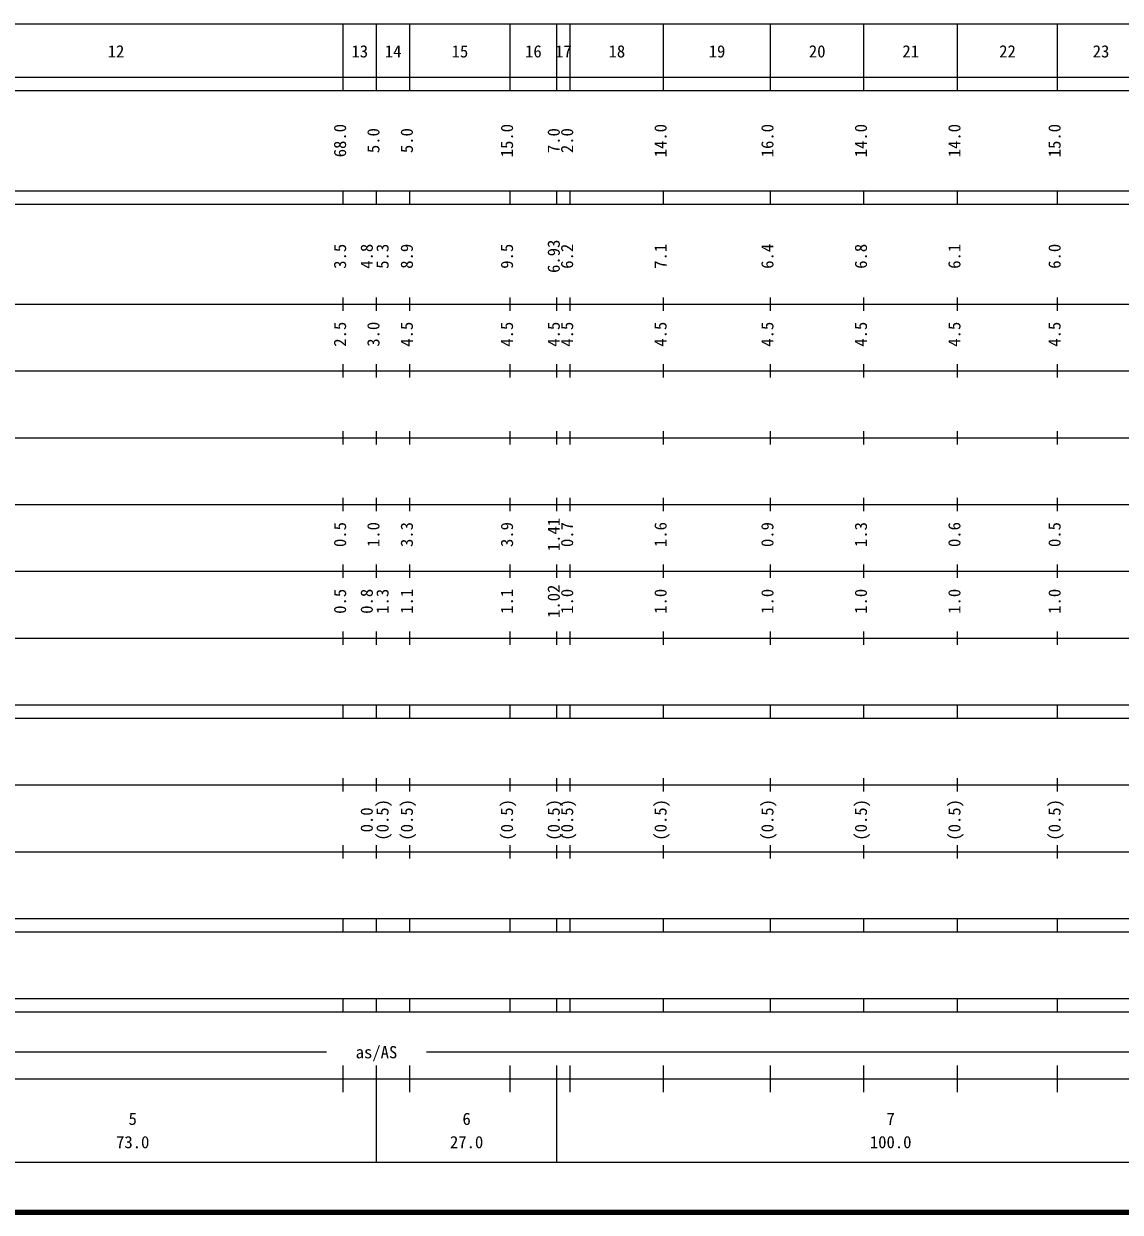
# Model space of a CAD drawing. Units: millimetres on the paper, enlarged 1000 times. Extents: x 40000 to 680000, y 20000 to 380000.
# Drawn here: x 288187 to 452376, y 20000 to 198000 of the extents above; entities that cross this region are included whole.
import ezdxf
from ezdxf.enums import TextEntityAlignment as Align

# ---------------------------------------------------------------- set-up
doc = ezdxf.new("R2010")
doc.units = ezdxf.units.MM
doc.header["$LTSCALE"] = 1000
doc.layers.add('M-TTL', color=2, linetype='Continuous', lineweight=140)
doc.layers.add('M-TTL-BAND', color=7, linetype='Continuous', lineweight=25)
doc.styles.add('ＭＳ ゴシック', font='')
doc.styles.get('ＭＳ ゴシック').set_extended_font_data('MS Gothic')

msp = doc.modelspace()

# ---------------------------------------------------------------- linework, layer by layer
at = {"layer": 'M-TTL'}
msp.add_line((40000, 20000), (680000, 20000), dxfattribs=at)
at = {"layer": 'M-TTL-BAND'}
for p, q in [((68000, 198000), (579000, 198000)), ((336000, 188000), (336000, 198000)), ((341000, 188000), (341000, 198000)), ((346000, 188000), (346000, 198000)), ((361000, 188000), (361000, 198000)), ((368000, 188000), (368000, 198000)), ((370000, 188000), (370000, 198000)), ((384000, 188000), (384000, 198000)), ((400000, 188000), (400000, 198000)), ((414000, 188000), (414000, 198000)), ((428000, 188000), (428000, 198000)), ((443000, 188000), (443000, 198000)), ((40000, 190000), (579000, 190000)), ((40000, 188000), (579000, 188000)), ((40000, 173000), (579000, 173000)), ((336000, 171000), (336000, 173000)), ((341000, 171000), (341000, 173000)), ((346000, 171000), (346000, 173000)), ((361000, 171000), (361000, 173000)), ((368000, 171000), (368000, 173000)), ((370000, 171000), (370000, 173000)), ((384000, 171000), (384000, 173000)), ((400000, 171000), (400000, 173000)), ((414000, 171000), (414000, 173000)), ((428000, 171000), (428000, 173000)), ((443000, 171000), (443000, 173000)), ((40000, 171000), (579000, 171000)), ((336000, 155000), (336000, 157000)), ((341000, 155000), (341000, 157000)), ((346000, 155000), (346000, 157000)), ((361000, 155000), (361000, 157000)), ((368000, 155000), (368000, 157000)), ((370000, 155000), (370000, 157000)), ((384000, 155000), (384000, 157000)), ((400000, 155000), (400000, 157000)), ((414000, 155000), (414000, 157000)), ((428000, 155000), (428000, 157000)), ((443000, 155000), (443000, 157000)), ((40000, 156000), (579000, 156000)), ((46000, 146000), (579000, 146000)), ((336000, 145000), (336000, 147000)), ((341000, 145000), (341000, 147000)), ((346000, 145000), (346000, 147000)), ((361000, 145000), (361000, 147000)), ((368000, 145000), (368000, 147000)), ((370000, 145000), (370000, 147000)), ((384000, 145000), (384000, 147000)), ((400000, 145000), (400000, 147000)), ((414000, 145000), (414000, 147000)), ((428000, 145000), (428000, 147000)), ((443000, 145000), (443000, 147000)), ((52000, 136000), (579000, 136000)), ((336000, 135000), (336000, 137000)), ((341000, 135000), (341000, 137000)), ((346000, 135000), (346000, 137000)), ((361000, 135000), (361000, 137000)), ((368000, 135000), (368000, 137000)), ((370000, 135000), (370000, 137000)), ((384000, 135000), (384000, 137000)), ((400000, 135000), (400000, 137000)), ((414000, 135000), (414000, 137000)), ((428000, 135000), (428000, 137000)), ((443000, 135000), (443000, 137000)), ((336000, 125000), (336000, 127000)), ((341000, 125000), (341000, 127000)), ((346000, 125000), (346000, 127000)), ((361000, 125000), (361000, 127000)), ((368000, 125000), (368000, 127000)), ((370000, 125000), (370000, 127000)), ((384000, 125000), (384000, 127000)), ((400000, 125000), (400000, 127000)), ((414000, 125000), (414000, 127000)), ((428000, 125000), (428000, 127000)), ((443000, 125000), (443000, 127000)), ((46000, 126000), (579000, 126000)), ((52000, 116000), (579000, 116000)), ((336000, 115000), (336000, 117000)), ((341000, 115000), (341000, 117000)), ((346000, 115000), (346000, 117000)), ((361000, 115000), (361000, 117000)), ((368000, 115000), (368000, 117000)), ((370000, 115000), (370000, 117000)), ((384000, 115000), (384000, 117000)), ((400000, 115000), (400000, 117000)), ((414000, 115000), (414000, 117000)), ((428000, 115000), (428000, 117000)), ((443000, 115000), (443000, 117000)), ((336000, 105000), (336000, 107000)), ((341000, 105000), (341000, 107000)), ((346000, 105000), (346000, 107000)), ((361000, 105000), (361000, 107000)), ((368000, 105000), (368000, 107000)), ((370000, 105000), (370000, 107000)), ((384000, 105000), (384000, 107000)), ((400000, 105000), (400000, 107000)), ((414000, 105000), (414000, 107000)), ((428000, 105000), (428000, 107000)), ((443000, 105000), (443000, 107000)), ((46000, 106000), (579000, 106000)), ((40000, 96000), (579000, 96000)), ((336000, 94000), (336000, 96000)), ((341000, 94000), (341000, 96000)), ((346000, 94000), (346000, 96000)), ((361000, 94000), (361000, 96000)), ((368000, 94000), (368000, 96000)), ((370000, 94000), (370000, 96000)), ((384000, 94000), (384000, 96000)), ((400000, 94000), (400000, 96000)), ((414000, 94000), (414000, 96000)), ((428000, 94000), (428000, 96000)), ((443000, 94000), (443000, 96000)), ((40000, 94000), (579000, 94000)), ((49000, 84000), (579000, 84000)), ((336000, 83000), (336000, 85000)), ((341000, 83000), (341000, 85000)), ((346000, 83000), (346000, 85000)), ((361000, 83000), (361000, 85000)), ((368000, 83000), (368000, 85000)), ((370000, 83000), (370000, 85000)), ((384000, 83000), (384000, 85000)), ((400000, 83000), (400000, 85000)), ((414000, 83000), (414000, 85000)), ((428000, 83000), (428000, 85000)), ((443000, 83000), (443000, 85000)), ((336000, 73000), (336000, 75000)), ((341000, 73000), (341000, 75000)), ((346000, 73000), (346000, 75000)), ((361000, 73000), (361000, 75000)), ((368000, 73000), (368000, 75000)), ((370000, 73000), (370000, 75000)), ((384000, 73000), (384000, 75000)), ((400000, 73000), (400000, 75000)), ((414000, 73000), (414000, 75000)), ((428000, 73000), (428000, 75000)), ((443000, 73000), (443000, 75000)), ((40000, 74000), (579000, 74000)), ((40000, 64000), (579000, 64000)), ((336000, 62000), (336000, 64000)), ((341000, 62000), (341000, 64000)), ((346000, 62000), (346000, 64000)), ((361000, 62000), (361000, 64000)), ((368000, 62000), (368000, 64000)), ((370000, 62000), (370000, 64000)), ((384000, 62000), (384000, 64000)), ((400000, 62000), (400000, 64000)), ((414000, 62000), (414000, 64000)), ((428000, 62000), (428000, 64000)), ((443000, 62000), (443000, 64000)), ((40000, 62000), (579000, 62000)), ((40000, 52000), (579000, 52000)), ((336000, 50000), (336000, 52000)), ((341000, 50000), (341000, 52000)), ((346000, 50000), (346000, 52000)), ((361000, 50000), (361000, 52000)), ((368000, 50000), (368000, 52000)), ((370000, 50000), (370000, 52000)), ((384000, 50000), (384000, 52000)), ((400000, 50000), (400000, 52000)), ((414000, 50000), (414000, 52000)), ((428000, 50000), (428000, 52000)), ((443000, 50000), (443000, 52000)), ((40000, 50000), (579000, 50000)), ((71000, 44000), (333500, 44000)), ((348500, 44000), (565000, 44000)), ((336000, 38000), (336000, 42000)), ((341000, 27500), (341000, 42000)), ((346000, 38000), (346000, 42000)), ((361000, 38000), (361000, 42000)), ((368000, 27500), (368000, 42000)), ((370000, 38000), (370000, 42000)), ((384000, 38000), (384000, 42000)), ((400000, 38000), (400000, 42000)), ((414000, 38000), (414000, 42000)), ((428000, 38000), (428000, 42000)), ((443000, 38000), (443000, 42000)), ((40000, 40000), (579000, 40000)), ((68000, 27500), (579000, 27500))]:
    msp.add_line(p, q, dxfattribs=at)

# ---------------------------------------------------------------- texts
at = {"layer": 'M-TTL-BAND', "style": 'ＭＳ ゴシック'}
for s, p in [('12', (302000, 192405)), ('13', (338500, 192405)), ('14', (343500, 192405)), ('15', (353500, 192405)), ('16', (364500, 192405)), ('17', (369000, 192405)), ('18', (377000, 192405)), ('19', (392000, 192405)), ('20', (407000, 192405)), ('21', (421000, 192405)), ('22', (435500, 192405)), ('23', (449500, 192405)), ('as/AS', (341000, 42500)), ('5', (304500, 32523)), ('6', (354500, 32523)), ('7', (418000, 32523)), ('73.0', (304500, 29033)), ('27.0', (354500, 29033)), ('100.0', (418000, 29033))]:
    msp.add_text(s, height=1833, dxfattribs=at).set_placement(p, align=Align.BOTTOM_CENTER)
for s, p in [('68.0', (337000, 180500)), ('5.0', (342000, 180500)), ('5.0', (347000, 180500)), ('15.0', (362000, 180500)), ('7.0', (369000, 180500)), ('2.0', (371000, 180500)), ('14.0', (385000, 180500)), ('16.0', (401000, 180500)), ('14.0', (415000, 180500)), ('14.0', (429000, 180500)), ('15.0', (444000, 180500)), ('3.5', (337000, 163174)), ('4.8', (341000, 163174)), ('5.3', (343370, 163174)), ('8.9', (347000, 163174)), ('9.5', (362000, 163174)), ('6.93', (369000, 163174)), ('6.2', (371000, 163174)), ('7.1', (385000, 163174)), ('6.4', (401000, 163174)), ('6.8', (415000, 163174)), ('6.1', (429000, 163174)), ('6.0', (444000, 163174)), ('2.5', (337000, 151500)), ('3.0', (342000, 151500)), ('4.5', (347000, 151500)), ('4.5', (362000, 151500)), ('4.5', (369000, 151500)), ('4.5', (371000, 151500)), ('4.5', (385000, 151500)), ('4.5', (401000, 151500)), ('4.5', (415000, 151500)), ('4.5', (429000, 151500)), ('4.5', (444000, 151500)), ('0.5', (337000, 121500)), ('1.0', (342000, 121500)), ('3.3', (347000, 121500)), ('3.9', (362000, 121500)), ('1.41', (369000, 121500)), ('0.7', (371000, 121500)), ('1.6', (385000, 121500)), ('0.9', (401000, 121500)), ('1.3', (415000, 121500)), ('0.6', (429000, 121500)), ('0.5', (444000, 121500)), ('0.5', (337000, 111500)), ('0.8', (341000, 111500)), ('1.3', (343370, 111500)), ('1.1', (347000, 111500)), ('1.1', (362000, 111500)), ('1.02', (369000, 111500)), ('1.0', (371000, 111500)), ('1.0', (385000, 111500)), ('1.0', (401000, 111500)), ('1.0', (415000, 111500)), ('1.0', (429000, 111500)), ('1.0', (444000, 111500)), ('0.0', (341000, 78764)), ('(0.5)', (343370, 78764)), ('(0.5)', (347000, 78764)), ('(0.5)', (362000, 78764)), ('(0.5)', (369000, 78764)), ('(0.5)', (371000, 78764)), ('(0.5)', (385000, 78764)), ('(0.5)', (401000, 78764)), ('(0.5)', (415000, 78764)), ('(0.5)', (429000, 78764)), ('(0.5)', (444000, 78764))]:
    msp.add_text(s, height=1833, rotation=90, dxfattribs=at).set_placement(p, align=Align.BOTTOM_CENTER)

doc.saveas('drawing.dxf')
